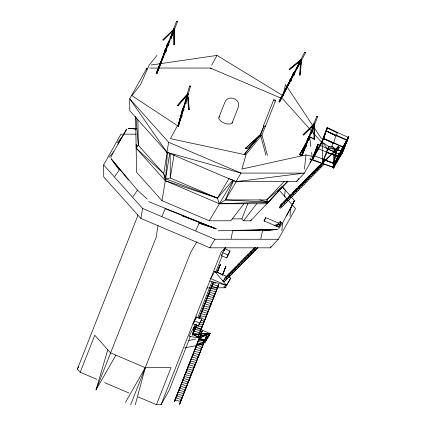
<?xml version="1.0" encoding="UTF-8"?>
<svg xmlns="http://www.w3.org/2000/svg" width="426" height="426" viewBox="0 0 426 426"><rect width="100%" height="100%" fill="white"/><g stroke="black" fill="none" stroke-linecap="round" stroke-linejoin="round"><path stroke-width="0.64" d="M136.134 144.59L136.118 145.916L138.344 145.293L163.722 173.659L165.581 178.856L162.029 200.689L209.272 220.801L230.78 220.806L243.896 203.766M237.463 266.346L237.495 265.036L238.278 265.728M282.103 204.869L282.134 203.559L280.659 205.055L321.417 163.659M301.304 185.374L301.336 184.064L302.119 184.756M304.26 182.376L304.292 181.066L305.075 181.758M305.735 180.88L305.772 179.564L307.247 178.063L307.21 179.378M308.69 177.876L308.722 176.566L309.505 177.259M310.165 176.38L310.203 175.065M311.646 174.878L311.678 173.568L313.158 172.067L313.935 172.764M313.121 173.382L313.158 172.067M314.58 172.535L314.633 170.57M316.076 170.379L316.108 169.069L316.891 169.761M317.535 169.537L317.588 167.567L319.063 166.071L319.846 166.763M319.031 167.381L319.063 166.071L302.849 182.509L303.594 183.26M320.49 166.539L320.544 164.569M321.518 142.156L327.237 127.752L347.733 137.172L348.628 136.858L342.499 152.417L333.755 167.546L333.095 167.269L334.09 151.805L322.402 162.716L323.057 162.993L334.09 151.805M167.402 152.199L165.581 178.856L217.42 198.101L219.385 203.756L266.782 203.777L277.858 191.716M281.895 230.727L282.507 223.086L278.625 228.858M289.984 216.339L290.591 208.697L294.595 200.433L282.443 223.197M299.59 74.869L300.894 59.656L301.555 60.002L300.138 75.162L299.59 74.869L300.138 75.162M300.042 74.156L300.394 70.263M300.516 68.964L300.751 66.365M300.926 64.422L301.161 61.823M284.446 197.02L285.244 190.369L282.113 186.726M304.436 169.09L306.012 154.91L311.64 156.273M336.7 135.425L337.041 132.619L327.237 127.752L321.673 141.879L313.025 158.722L312.365 158.445L311.603 152.519M136.57 144.883L136.155 148.173L165.277 180.725L219.385 203.756L268.332 202.148L275.968 193.819M158.014 225.615L156.145 237.325L96.026 389.934L115.877 355.156M333.324 151.571L338.132 146.693L339.304 147.737L335.411 149.457L332.365 146.432L332.898 143.136L323.755 138.551L327.237 127.752L337.696 132.901L337.041 132.619M232.9 180.091L217.42 198.101L165.277 180.725L163.722 173.659L167.216 152.199M169.745 153.28L165.581 178.856L170.262 178.025L217.42 198.101L229.279 178.116M174.069 154.617L170.262 178.025L170.182 153.264M313.025 158.722L322.333 142.162L327.237 127.752L326.433 131.751L327.237 127.752L327.663 128.631M288.061 200.108L295.585 208.516L278.306 239.268L270.361 247.841L209.901 247.815L140.884 218.437L142.588 208.447L103.656 164.926L120.936 134.174L136.118 134.179M146.501 69.241L146.997 68.022L129.712 98.773L168.648 142.289L166.944 152.279L235.961 181.657L296.421 181.684L304.361 173.116L311.8 159.878L333.755 167.546L339.24 153.738L348.628 136.858L342.499 152.417L336.753 162.21L342.238 148.402L336.907 161.933L337.94 159.196L335.331 163.659M334.378 164.984L333.095 167.269L335.64 152.465L336.844 148.988L338.015 150.032L336.812 149.041L334.511 151.374M339.24 153.738L339.32 153.419L337.429 156.262L317.125 148.317L317.929 144.318L314.212 155.708L312.365 158.445L317.929 144.318L318.355 145.191L318.589 144.595L338.425 153.738L339.32 153.419L333.095 167.269L335.677 152.481L328.127 149.265M317.125 148.317L317.929 144.318L314.212 155.708L334.517 163.659L339.32 153.419L337.195 156.859L337.429 156.262L326.502 152.311L337.429 156.262M187.2 94.588L187.323 93.997L187.818 93.864L189.219 109.546L188.633 109.344L187.323 93.997L188.026 94.237L187.898 94.828L187.818 93.864M187.472 96.718L185.906 103.651L185.321 103.454L186.396 98.385M231.153 238.661L232.655 230.77L277.145 229.422L262.538 230.78L277.145 229.422L218.176 230.759M260.803 238.677L262.538 230.78M333.095 167.269L336.854 150.767M135.303 404.689L145.271 367.67L171.018 367.681L156.438 404.7L138.141 396.91M178.286 126.021L180.352 118.391M181.045 115.845L182.419 110.76M182.765 109.487L183.457 106.947L184.154 107.187L183.665 107.315L182.919 109.844M178.372 126.176L182.605 111.09L178.089 126.256M182.956 109.833L183.665 107.315L183.457 106.947L182.727 109.498M178.084 125.952L180.411 117.714M180.949 115.813L182.381 110.744L180.912 115.883M177.999 126.096L180.544 117.161M333.787 142.822L335.81 135.745L326.667 131.155L346.737 139.701L348.628 136.858L343.59 147.689L343.063 150.985L337.317 149.798M96.026 389.934L107.773 349.746M177.882 125.883L180.48 117.043M180.853 115.781L182.339 110.733M187.243 93.906L189.57 86.004L190.15 85.967L190.513 86.324L188.185 94.231L187.381 94.157L187.573 93.816M180.081 118.609L180.576 118.476L180.784 118.849L180.081 118.609L180.454 117.347M181.007 115.451L182.498 110.403M182.866 109.141L187.323 93.997L177.53 105.536L178.116 105.733L188.026 94.237L178.585 126.123M181.689 114.69L182.243 112.799M183.361 109.013L185.219 102.703M185.96 100.179L186.892 97.021M181.87 398.203L182.216 397.591L176.604 395.962L177.583 393.342L177.37 394.013L182.983 395.642L182.637 396.255M198.862 339.458L199.208 338.846L204.799 340.262L210.029 333.473L192.914 334.442L192.435 335.001L192.781 334.383L210.029 333.473L205.939 340.747L199.4 337.962L189.203 336.412L190.145 334.021L194.229 326.747L210.029 333.473L204.927 340.315L205.002 343.138L205.939 340.747L209.086 335.858L210.029 333.473L198.181 336.684L197.968 337.355L192.914 334.442L196.562 325.182M327.237 127.752L323.52 139.148L323.755 138.551L343.825 147.092L348.628 136.858L346.503 140.298L326.667 131.155L336.465 136.027L335.81 135.745M313.642 124.605L313.834 124.041L314.319 123.934M173.009 30.896L170.554 38.17L171.124 38.415L173.67 31.178M311.598 130.67L310.783 133.093L311.353 133.338L314.516 124.333L313.834 124.041L303.126 134.776L303.695 135.021L314.516 124.333L314.526 139.632L313.957 139.387L313.834 124.041L308.067 138.684M312.21 128.849L313.232 125.819M172.631 33.244L171.124 38.415M313.483 126.352L311.353 133.338M174.096 29.969L174.09 29.011L173.419 29.682L173.611 29.117L173.733 44.464L174.303 44.703L174.09 29.011L162.902 39.852L163.472 40.097L174.293 29.405L173.611 29.117L167.839 43.756M307.316 140.724L299.845 154.441L307.37 140.724M202.169 346.929L201.823 347.547L197.968 345.14L196.556 345.305L202.142 330.997L174.303 401.809L176.95 395.349M174.303 44.703L174.293 29.405L156.821 73.666L160.687 63.197M161.14 61.962L162.732 57.654M163.185 56.418L165 51.493M165.682 49.645L167.274 45.337M167.727 44.102L168.637 41.642L169.324 41.929L168.84 42.036L156.337 73.773L167.221 45.348L156.14 73.373M302.045 155.043L305.224 146.416M305.682 145.186L308.861 136.565L309.548 136.858L309.063 136.964L308.099 139.403M318.089 144.036L312.365 158.445L321.673 141.879L322.333 142.162L322.402 162.716L327.53 149.015L328.851 146.661L331.71 146.15L332.365 146.432M341.327 152.987L340.065 156.315L342.499 152.417L339.905 156.598L341.093 153.584L338.329 158.323M344.091 148.248L343.063 150.985L347.238 140.26L343.063 150.985L344.325 147.652L341.487 152.705M341.088 151.209L336.907 161.933L338.175 158.6M156.48 73.517L157.183 71.68M157.647 70.455L160.921 61.871M161.39 60.646L167.237 45.316M156.821 73.666L165.07 51.961M165.538 50.721L168.84 42.036L168.637 41.642L167.69 44.112M301.613 155.57L308.861 136.565L309.063 136.964L301.997 155.565M301.768 155.101L305.08 146.453M305.548 145.213L308.861 136.565L307.902 139.004M336.907 161.933L340.848 151.805L338.244 156.262M340.065 156.315L345.39 142.79L340.065 156.315L344.006 146.193L341.242 150.926M333.909 167.269L339.32 153.419L334.282 164.255L334.517 163.659L323.59 159.702L334.517 163.659M265.478 126.293L275.526 100.722M173.526 29.011L176.534 21.369L177.104 21.369L177.456 21.763L174.447 29.405L173.531 29.138L174.096 29.011M164.234 52.909L164.718 52.803L164.921 53.202L164.234 52.909L164.958 51.077M165.437 49.858L167.12 45.587M168.808 42.43L169.527 40.603M170.485 38.159L171.689 35.108M172.168 33.888L173.371 30.837M96.675 379.257L80.205 372.249L77.372 369.081L137.491 216.472L137.449 214.502M80.205 372.249L94.79 335.23L110.611 352.914L145.271 367.67L125.42 402.442M218.937 117.358L224.864 102.309C228.192 93.645 241.941 99.546 238.027 107.916L232.101 122.96M130.686 404.684L190.8 252.075L196.844 241.83M263.545 125.478L273.63 99.929M263.955 125.846L260.44 134.765L244.577 154.201M263.832 126.378L260.44 134.765L245.451 148.461L246.952 148.69L256.457 140.005M265.457 126.075L261.942 134.994L245.711 154.883M156.438 404.7L161.049 404.7L221.163 252.091L225.274 247.73M193.106 323.803L196.482 316.901L201.748 319.143L198.372 326.044L193.106 323.803L194.048 322.125M195.545 319.287L196.482 316.901M221.382 255.659L224.758 248.757L230.024 250.999L226.648 257.9L221.382 255.659L222.01 254.54M224.049 250.547L224.758 248.757M190.385 336.508L169.33 389.966L161.049 404.7M193.761 327.94L195.204 324.282M197.872 317.498L211.956 281.746M215.844 271.879L222.159 255.85M224.103 250.919L225.317 247.836M196.556 324.537L192.435 335.001L194.229 326.747L195.88 327.759M198.979 318.387L213.282 282.087M217.159 272.241L220.412 264.242L217.127 272.704L220.546 264.296M196.663 324.537L192.568 335.054L196.407 325.315L202.02 326.939L201.674 327.551M199.086 318.387L213.144 282.699M217.26 272.241L220.412 264.242M199.091 318.494L210.987 288.295L216.6 289.92L216.254 290.532M211.179 287.806L213.293 282.449L215.785 283.173M199.246 318.366L203.468 307.647M207.308 297.907L203.314 307.78L208.926 309.404L208.58 310.022M211.142 288.162L207.153 298.035L212.766 299.659L212.42 300.277M211.333 287.678L213.447 282.321M198.372 326.044L201.748 319.143M218.203 203.159L219.385 203.756L225.397 199.911L266.708 199.927L288.013 181.348L250.664 220.817L243.555 220.817L241.84 218.895L247.863 203.612M226.648 257.9L230.024 250.999M218.559 284.69L197.834 337.296L198.181 336.684M222.393 274.946L225.812 266.538L222.548 275.207M218.81 284.44L197.968 337.355L218.671 285.053M222.447 275.207L225.812 266.538M174.303 401.809L202.142 330.997M174.644 401.196L182.131 382.197M185.965 372.457L181.977 382.324L187.589 383.948L187.243 384.566M196.711 345.177L185.816 372.585L191.423 374.209L191.077 374.827M179.564 404.05L207.542 333.292L179.564 404.05L180.044 403.491M179.697 404.109L207.542 333.292M207.02 287.992L225.567 287.736L226.51 285.345L230.599 278.072L228.166 277.038M230.599 278.072L229.657 280.462L226.51 285.345L223.788 286.975L225.567 287.736M264.274 221.27L265.717 217.606L279.115 223.309M300.255 153.285L299.691 154.723L300.9 155.234M301.411 155.485L307.418 140.229M313.749 123.939L316.758 116.298L317.327 116.298L317.679 116.687L314.67 124.328L313.882 124.206L314.074 123.865M304.462 147.833L304.941 147.726L305.144 148.126L304.462 147.833L304.941 146.613M305.66 144.781L307.343 140.511M301.853 155.272L307.62 140.623M306.385 144.068L307.588 141.017M308.546 138.578L311.672 130.644M312.396 128.817L313.595 125.766M302.332 155.165L305.868 146.294M306.182 145.399L308.27 140.197M308.584 139.297L314.516 124.333M327.53 149.015L322.333 142.162L328.851 146.661L328.286 148.094L335.411 149.457L331.71 146.15M338.425 153.738L338.659 153.142M333.191 168.978L339.32 153.419M343.825 147.092L343.59 147.689L323.755 138.551L333.553 143.418L332.898 143.136M346.503 140.298L346.737 139.701M284.19 181.449L266.708 199.927L268.332 202.148L225.397 199.911L233.592 180.512M161.939 216.168L165.315 208.751L165.054 208.639L216.083 228.831L199.16 223.16L198.899 223.048L216.083 228.831L148.525 201.605M195.784 230.578L199.16 223.16M290.372 81.318L279.552 101.947L283.327 94.343M284.781 91.42L287.396 86.159M287.976 84.987L290.01 80.892M290.591 79.721L294.659 71.536L295.314 71.882L294.845 71.962L290.644 80.194M296.661 68.069L300.894 59.656L289.185 69.331L289.733 69.624L301.555 60.002L301.368 59.576L301.699 60.013L300.815 59.539L304.606 52.302L305.165 52.339L305.495 52.771L301.699 60.013M289.866 80.919L279.083 102.027L296.821 68.245M290.463 79.742L294.659 71.536L294.845 71.962M279.52 101.191L289.909 80.839M290.5 79.678L294.659 71.536M279.552 101.947L290.047 81.371M323.824 159.106L327.157 152.588M110.787 157.418L113.95 151.336L109.194 157.215M297.21 68.362L300.697 61.648M301.283 60.529L301.555 60.002L300.628 60.183L289.185 69.331M286.517 215.95L294.595 200.433L290.591 208.697M278.897 101.596L293.013 74.683M293.423 73.895L300.894 59.656M297.428 67.09L300.458 61.307M290.99 80.136L293.674 75.029M294.078 74.241L301.555 60.002M245.451 148.461L260.787 134.105L244.135 154.51M211.621 65.343L216.988 55.401L283.056 95.749L285.5 84.566L321.502 138.727M345.236 143.067L348.628 136.858L342.078 148.685M308.935 137.864L309.564 136.725L313.754 138.722M117.959 144.201L126.756 128.987L113.886 151.448M180.352 116.138L180.033 116.932L181.071 117.432L181.641 117.283L181.971 116.697L181.732 116.266M77.372 369.081L78.65 366.818M215.902 272.022L214.8 271.346L210.71 278.625L226.51 285.345L214.8 271.346L226.344 276.261M212.872 283.78L212.526 284.398L218.133 286.022L217.787 286.639M212.1 285.729L211.754 286.347L216.743 287.79M210.566 289.627L210.22 290.244L215.833 291.869L215.487 292.481M209.8 291.576L209.454 292.193L215.066 293.818L214.72 294.43M209.033 293.525L208.687 294.137L214.299 295.766L213.953 296.379M208.266 295.474L207.92 296.086L213.532 297.715L213.186 298.328M250.664 220.817L251.308 219.672M206.732 299.366L206.386 299.984L211.994 301.608L211.647 302.226M205.96 301.315L205.614 301.933L211.227 303.557L210.881 304.175M205.194 303.264L204.847 303.882L210.46 305.506L210.114 306.124M225.94 266.596L225.466 267.155M204.427 305.213L204.081 305.831L209.693 307.455L209.347 308.073M202.893 309.111L202.547 309.723L208.16 311.353L207.813 311.965M202.126 311.06L201.78 311.672L207.393 313.302L207.047 313.914M201.36 313.009L201.013 313.621L206.621 315.251L206.28 315.863M200.593 314.958L200.247 315.57L205.854 317.194L205.508 317.812M199.475 317.519L199.821 316.901L204.741 319.761L205.087 319.143M195.987 326.646L195.64 327.264L201.253 328.888L200.907 329.5M195.22 328.595L194.874 329.213L200.481 330.837L200.135 331.449M194.448 330.544L194.107 331.156L199.714 332.786L199.368 333.398M193.681 332.493L193.335 333.105L198.947 334.735L198.601 335.347M257.618 247.82L224.081 281.863L222.91 280.825L224.113 281.81L257.863 247.554M224.23 278.476L254.695 247.575M203.974 321.71L204.32 321.092L201.205 320.192M203.207 323.659L203.553 323.041L200.438 322.141M202.441 325.608L202.787 324.99L199.043 323.909M307.327 139.313L306.997 139.898A0.857 0.383 21.5 0 0 307.599 140.569A0.857 0.383 21.5 0 0 308.573 140.569L308.903 139.984L308.674 139.526M308.6 138.439L309.564 136.725L312.45 138.37M307.423 140.963L299.691 154.723L300.932 155.186M265.717 217.606L263.896 220.854L278.508 227.074L280.329 223.826M202.275 331.05L201.796 331.609M198.441 340.795L198.095 341.407L203.703 343.036L203.356 343.649L202.84 342.664L203.495 343.564L199.64 343.58L197.329 343.356L197.669 342.738M196.136 346.636L195.79 347.254L201.402 348.878L201.056 349.496M195.369 348.585L195.023 349.203L200.635 350.827L200.289 351.445M194.602 350.534L194.256 351.152L199.869 352.776L199.522 353.394M193.835 352.483L193.489 353.101L199.102 354.725L198.756 355.343M193.069 354.432L192.722 355.044L198.335 356.674L197.989 357.286M192.296 356.381L191.956 356.993L197.563 358.623L197.217 359.235M191.53 358.33L191.183 358.942L196.796 360.572L196.45 361.184M190.763 360.279L190.417 360.891L196.029 362.521L195.683 363.133M189.996 362.228L189.65 362.84L195.262 364.47L194.916 365.082M189.229 364.171L188.883 364.789L194.496 366.413L194.149 367.031M188.462 366.12L188.116 366.738L193.729 368.362L193.383 368.98M187.696 368.069L187.349 368.687L192.962 370.311L192.616 370.929M186.929 370.018L186.583 370.636L192.19 372.26L191.849 372.878M207.675 333.35L207.196 333.909M185.39 373.916L185.044 374.534L190.656 376.158L190.31 376.776M184.623 375.865L184.277 376.477L189.889 378.107L189.543 378.719M280.148 208.042L279.371 207.35L280.878 205.795L282.049 206.834M183.856 377.814L183.51 378.426L189.123 380.056L188.777 380.668M183.089 379.763L182.743 380.375L188.356 382.005L188.01 382.617M202.59 345.598L201.168 344.229L199.64 343.58L202.59 345.598L202.936 344.98M181.21 384.273L181.556 383.656L186.476 386.515L186.822 385.897M180.789 385.605L180.443 386.222L186.05 387.846L185.704 388.464M180.017 387.553L179.671 388.171L185.283 389.795L184.937 390.413M179.25 389.502L178.904 390.12L184.517 391.744L184.17 392.362M178.483 391.451L178.137 392.064L183.75 393.693L183.404 394.306M174.17 401.755L174.516 401.138M279.978 225.13L278.838 224.028L279.978 225.13L278.114 227.021M281.267 222.835L280.127 221.738L281.267 222.835L279.408 224.715M181.103 400.152L181.449 399.54L175.837 397.911L176.817 395.291L175.07 399.86L180.677 401.489L180.336 402.101M293.865 194.842L292.694 193.798L303.035 183.302L304.207 184.346M270.361 247.841L271.005 246.691M313.344 172.865L322.221 163.84L320.762 165.309L321.934 166.353M333.462 151.454L338.132 146.693M335.938 152.013L336.471 151.07M335.022 163.84L342.403 150.703L337.562 150.181M292.8 74.065L292.465 74.656L292.678 75.152A0.863 0.389 27.7 0 0 293.983 75.466L294.318 74.869L294.1 74.374M344.4 145.314L347.004 140.857M209.901 247.815L214.933 239.242L278.306 239.268M209.272 220.801L233.262 180.368M225.397 199.911L236.574 181.071M322.402 162.716L324.245 159.984M114.796 176.428L119.371 169.937L111.181 158.776L137.587 190.3L147.172 199.006M133.013 196.791L137.449 190.14M296.421 181.684L297.167 180.619M297.918 179.559L298.669 178.494M309.926 162.535L311.8 159.878L310.011 159.063L311.8 159.878M326.737 151.715L328.387 149.467M137.87 119.669L138.344 145.293L136.155 148.173L163.722 173.659M243.555 220.817L256.67 203.772M156.97 55.375L149.041 65.316L140.607 84.502L131.98 95.68L177.477 125.718L170.427 138.658L245.994 154.883L241.861 169.063L306.012 154.91M117.278 142.827L122.033 136.948M266.782 203.777L267.949 202.366M177.53 105.536L185.938 96.068M278.742 190.752L281.405 187.855M286.277 182.552L287.603 181.103M277.315 192.35L282.209 186.993M285.857 183.042L287.651 181.082M278.615 190.544L279.962 189.123M288.045 197.557L290.995 194.56L291.778 195.252M293.258 193.755L292.476 193.058L296.906 188.564L297.689 189.256M299.164 187.754L298.386 187.062L301.336 184.064M279.371 207.35L322.45 163.595M333.856 152.018L336.844 148.988M303.003 183.361L313.376 172.807L314.548 173.851M337.142 149.952L339.304 147.737L338.1 146.752M280.942 207.963L323.771 164.484M335.64 152.465L338.015 150.032M275.936 225.993L280.127 221.738M222.91 280.825L255.589 247.628M276.474 226.451L278.838 224.028M279.451 224.678L281.298 222.777M278.157 226.951L280.01 225.072M302.817 182.562L321.561 163.536M304.292 181.066L302.849 182.509L308.722 176.566M302.849 182.509L305.772 179.564L306.55 180.262M162.902 39.852L167.903 35.182M171.577 31.513L172.956 30.139M303.126 134.776L308.584 129.648M310.426 127.816L312.263 125.984M190.513 86.324L189.57 86.004M167.301 44.261L166.768 44.975A0.857 0.383 21.5 0 0 167.37 45.646L168.148 45.768L168.68 45.06A0.863 0.383 21.5 0 0 168.451 44.602M164.899 50.353L164.372 51.067A0.857 0.383 21.5 0 0 164.974 51.738L165.751 51.86L166.284 51.152A0.863 0.383 21.5 0 0 166.268 50.934M177.456 21.763L176.534 21.369M317.679 116.687L316.758 116.298M305.495 52.771L304.606 52.302M292.678 194.581L291.219 195.3L292.39 196.338M290.713 196.317L289.739 196.796L290.91 197.84M289.238 197.818L288.264 198.298L289.435 199.341M287.758 199.32L286.789 199.794L287.96 200.838M286.283 200.816L285.308 201.296L286.48 202.339M284.802 202.318L283.833 202.797L285.005 203.836M254.934 248.8L253.96 249.279L255.131 250.318M253.459 250.302L252.485 250.781L253.656 251.819M251.979 251.798L251.01 252.277L252.181 253.321M250.504 253.3L249.53 253.779L250.701 254.817M249.024 254.796L248.054 255.275L249.226 256.319M246.074 257.799L245.099 258.278L246.271 259.317M243.118 260.797L242.144 261.276L243.315 262.315M234.742 269.551L233.283 270.27L234.454 271.314M232.777 271.293L231.803 271.772L232.974 272.81M231.302 272.789L230.328 273.268L231.499 274.312M229.822 274.291L228.853 274.77L230.024 275.808M228.347 275.792L227.372 276.272L228.544 277.31M226.866 277.289L225.897 277.768L227.069 278.812M199.533 338.02L210.029 333.473L198.314 336.737L192.781 334.383L194.229 326.747L195.896 327.807M210.029 333.473L199.4 337.962L198.314 336.737M196.567 345.545L184.698 347.845M185.321 103.454L185.906 103.651M188.633 109.344L189.219 109.546M274.019 225.413L277.805 224.459M188.787 340.571L195.763 338.952M173.733 44.464L174.133 44.373M313.957 139.387L314.526 139.632M335.874 150.325L334.25 150.634L335.278 151.076M151.001 65.029L216.988 55.401M196.903 344.687L201.168 344.229L196.876 344.368L197.968 345.14M241.936 181.274L235.961 181.657L230.578 179.122M181.194 115.063L180.624 115.212L180.31 116.005L181.343 116.506L182.243 115.766L181.625 115.153M247.597 230.775L277.145 229.422M149.632 68.022L210.369 68.048L282.71 98.843L321.199 141.869M232.255 218.889L241.84 218.895M168.014 43.367L167.125 44.08A0.857 0.383 21.5 0 0 167.727 44.751L168.504 44.874L169.031 44.166A0.863 0.383 21.5 0 0 168.43 43.489M308.238 138.296L307.348 139.004A0.857 0.383 21.5 0 0 307.95 139.675A0.857 0.383 21.5 0 0 308.93 139.675L309.249 138.876L308.658 138.418M136.064 128.966L128.237 128.428L136.155 128.556M136.198 128.966L128.237 128.428L136.16 128.599M128.237 128.428L136.048 128.684M337.6 150.192L342.403 150.703L333.755 167.546L310.219 158.685M198.591 340.406L204.475 341.088L204.129 341.7L199.208 338.846L204.475 341.088L203.474 342.483L203.703 343.036M259.636 199.927L268.332 202.148M209.773 281.011L226.51 285.345M306.257 144.505L305.479 144.382L304.947 145.096A0.857 0.383 21.5 0 0 305.554 145.767A0.857 0.383 21.5 0 0 306.528 145.767L306.858 145.181L306.629 144.718M182.11 215.902L216.083 228.831M328.851 146.661L336.444 149.893M168.648 142.289L240.988 173.084L304.361 173.116L235.961 181.657L240.988 173.084L166.944 152.279L129.797 110.76L129.712 98.773L166.944 152.279L165.719 150.708M142.588 208.447L214.933 239.242M222.558 252.671L227.819 254.913M194.283 320.815L199.549 323.057M104.599 382.633L128.993 393.017M217.473 272.092L221.85 274.632M214.8 271.346L215.891 272.044M210.369 68.048L211.477 68.772M245.797 147.801L246.952 148.69M322.631 164.159L323.409 164.851M320.453 167.849L319.282 166.811L317.807 168.307L318.978 169.351M316.332 169.809L317.503 170.847M316.023 172.349L314.851 171.311L311.896 174.309L313.067 175.347M311.678 173.568L312.46 174.261M311.592 176.849L310.421 175.805L305.99 180.304L307.162 181.343M308.946 177.307L310.117 178.345M307.465 178.803L308.637 179.847M305.682 182.845L304.51 181.806L301.56 184.804L302.732 185.843M299.861 185.566L300.644 186.258M300.08 186.3L301.251 187.344M299.776 188.84L298.605 187.802L297.124 189.298L298.296 190.342M295.431 190.06L296.208 190.757M296.821 191.838L295.649 190.8L294.169 192.302L295.34 193.34M293.951 191.562L294.733 192.254M289.52 196.061L290.303 196.753M287.348 199.751L286.565 199.059L283.615 202.057L284.392 202.749M282.353 204.294L283.524 205.337M280.691 205.002L281.469 205.694M255.44 247.778L256.612 248.821M253.742 248.539L254.524 249.237M250.786 251.537L251.569 252.235M247.836 254.54L248.614 255.233M246.356 256.037L247.139 256.734M246.579 256.777L247.751 257.821M244.881 257.538L245.664 258.231M243.406 259.035L244.183 259.732M243.624 259.775L244.796 260.818M241.925 260.536L242.708 261.229M240.45 262.033L241.228 262.73M240.669 262.773L241.84 263.816M238.97 263.534L239.753 264.226M239.188 264.274L240.365 265.313M237.713 265.776L238.885 266.814M236.02 266.532L236.797 267.23M236.238 267.272L237.41 268.316M234.54 268.034L235.322 268.726M234.758 268.774L235.929 269.812M233.065 269.53L233.842 270.228M231.584 271.032L232.367 271.724M228.629 274.03L229.412 274.722M225.679 277.028L226.456 277.725M224.422 279.27L225.594 280.308M174.314 29.138L174.447 29.405M279.216 190.22L286.735 198.628M162.029 200.689L136.602 172.269L135.569 116.468M119.371 169.937L111.181 158.776L128.412 180.038M140.884 218.437L103.736 176.918L103.656 164.926M282.454 186.822L290.244 195.816M291.112 196.812L294.142 200.311M291.075 80.141L291.293 80.642L290.953 81.233A0.857 0.389 27.7 0 1 290.005 81.169L289.44 80.429L289.973 79.715A0.857 0.389 27.6 0 1 290.319 79.742M177.94 105.424L178.116 105.733M303.53 134.691L303.695 135.021M163.302 39.762L163.472 40.097M289.579 69.268L289.733 69.624M267.416 155.341L261.942 134.994L260.44 134.765L265.941 155.218M309.564 136.725L310.836 146.597M135.937 117.123L138.344 145.293M188.106 97.447L188.367 100.722M188.521 102.687L188.782 105.962M188.888 107.272L189.043 109.232M183.808 110.19L183.292 111.117L182.115 110.856L181.875 110.43M306.496 145.862L306.177 146.661A0.857 0.383 21.5 0 1 305.197 146.661A0.857 0.383 21.5 0 1 304.601 145.99M314.319 124.893L314.361 139.302M232.282 122.14A7.157 3.184 21.5 0 1 230.434 123.982L227.447 123.982A7.157 3.184 21.5 0 1 220.87 121.181L219.033 119.131A7.157 3.184 21.5 0 1 219.566 116.729M265.457 126.027A1.049 0.469 21.5 0 1 264.29 126.298A1.049 0.469 21.5 0 1 263.779 125.324M165.054 49.581L164.724 50.167A0.857 0.383 21.5 0 0 165.325 50.843L166.103 50.966L166.635 50.252A0.863 0.383 21.5 0 0 166.034 49.581L165.054 49.581M182.477 108.912L182.147 109.503L182.387 109.929L183.766 110.057L184.096 109.471L183.856 109.04L182.477 108.912M293.242 73.213L292.912 74.033L293.477 74.55A0.857 0.389 27.7 0 0 294.425 74.614L294.755 73.799L294.196 73.277A0.857 0.389 27.5 0 0 293.242 73.213M291.735 79.79L290.857 80.477L289.882 79.577L290.761 78.89L291.735 79.79M289.547 82.117L289.078 82.197L289.733 82.548L289.547 82.117M275.292 100.871L274.36 100.733A1.028 0.458 21.5 0 1 273.684 99.865A1.028 0.458 21.5 0 1 275.105 100.083A1.028 0.458 21.5 0 1 275.292 100.871M280.18 207.989L279.397 207.292L280.159 208.026"/></g></svg>
